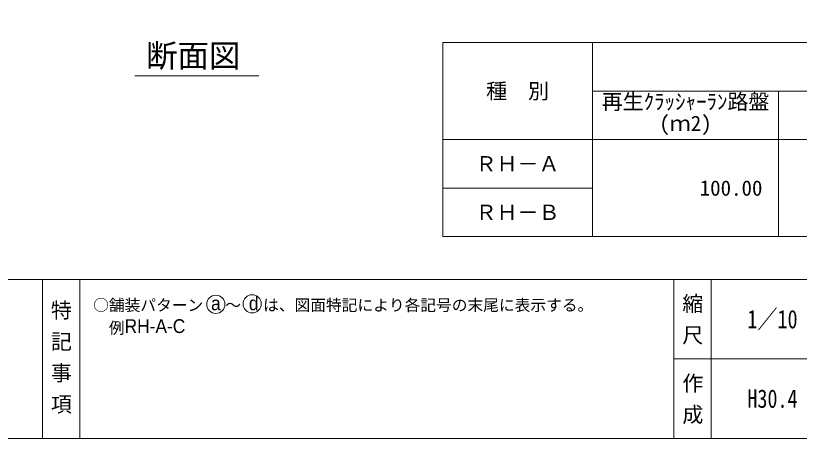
# Model space of a CAD drawing. Units: millimetres at full size, sheet at 1:10; details may follow other scales. Extents: x 3954 to 6692, y 1815 to 3681.
# Drawn here: x 4683 to 5651, y 1815 to 2338 of the extents above; entities that cross this region are included whole.
import ezdxf
from ezdxf.enums import TextEntityAlignment as Align

# ---------------------------------------------------------------- set-up
doc = ezdxf.new("R2010")
doc.units = ezdxf.units.MM
doc.header["$LTSCALE"] = 10
for name, color, linetype, lineweight in [('0_2', 7, 'Continuous', 13), ('_0-0_', 7, 'Continuous', 13), ('寸法', 1, 'Continuous', 13)]:
    doc.layers.add(name, color=color, linetype=linetype, lineweight=lineweight)
doc.styles.add('@ＭＳ ゴシック', font='')
doc.styles.add('Arial', font='')
doc.styles.add('ＭＳ ゴシック', font='')
doc.styles.get('@ＭＳ ゴシック').set_extended_font_data('@MS Gothic')
doc.styles.get('Arial').set_extended_font_data('Arial')
doc.styles.get('ＭＳ ゴシック').set_extended_font_data('MS Gothic')

msp = doc.modelspace()

# ---------------------------------------------------------------- linework, layer by layer
at = {"layer": '0_2'}
for p, q in [((5210.28, 2304.44), (5210.28, 2064.44)), ((5210.28, 2304.44), (6180.28, 2304.44)), ((5395.28, 2304.44), (5395.28, 2064.44)), ((5395.28, 2244.44), (6180.28, 2244.44)), ((5625.28, 2244.44), (5625.28, 2064.44)), ((5210.28, 2184.44), (6180.28, 2184.44)), ((5210.28, 2124.44), (5395.28, 2124.44)), ((5210.28, 2064.44), (6180.28, 2064.44)), ((6467.92, 1913.1), (5495.97, 1913.1))]:
    msp.add_line(p, q, dxfattribs=at)
at = {"layer": '_0-0_', "color": 6}
msp.add_line((3953.63, 2011.39), (6691.76, 2011.39), dxfattribs=at)
at = {"layer": '_0-0_'}
for p, q in [((4715.81, 2011.39), (4715.81, 1814.81)), ((4761.77, 2011.39), (4761.77, 1814.81)), ((5495.97, 2011.39), (5495.97, 1814.81)), ((5541.93, 2011.39), (5541.93, 1814.81))]:
    msp.add_line(p, q, dxfattribs=at)
msp.add_lwpolyline([(6691.76, 3626.63), (3953.63, 3626.63), (3953.63, 1814.81), (6691.76, 1814.81)], close=True, dxfattribs=at)
for centre in [(4929.94, 1980.56), (4974.84, 1981.21)]:
    msp.add_circle(centre, 11.25, dxfattribs=at)
at = {"layer": '寸法', "color": 3}
msp.add_line((4829.78, 2263.26), (4983.17, 2263.26), dxfattribs=at)

# ---------------------------------------------------------------- texts
at = {"layer": '_0-0_', "style": 'ＭＳ ゴシック'}
for s, p in [('種\u3000別', (5302.78, 2244.44)), ('ＲＨ－Ａ', (5302.78, 2154.44)), ('ＲＨ－Ｂ', (5302.78, 2094.44))]:
    msp.add_text(s, height=18.99, dxfattribs=at).set_placement(p, align=Align.MIDDLE_CENTER)
for s, p in [('再生ｸﾗｯｼｬｰﾗﾝ路盤', (5406.68, 2240.79)), ('(ｍ2)', (5477.9, 2213.99))]:
    msp.add_text(s, height=18.99, dxfattribs=at).set_placement(p, align=Align.TOP_LEFT)
msp.add_text('100.00', height=18.99, dxfattribs=at).set_placement((5605.28, 2124.44), align=Align.MIDDLE_RIGHT)
at = {"layer": '_0-0_', "style": '@ＭＳ ゴシック'}
for s, p in [('特 記 事 項', (4738.79, 1915.42)), (' 縮 尺 ', (5518.95, 1962.25)), ('作 成', (5518.95, 1863.96))]:
    msp.add_text(s, height=18.99, rotation=270, dxfattribs=at).set_placement(p, align=Align.MIDDLE_CENTER)
at = {"layer": '_0-0_', "style": 'ＭＳ ゴシック'}
for s, p in [('○舗装パターン ', (4778.4, 1968.22)), ('は、図面特記により各記号の末尾に表示する。', (4988.38, 1968.22)), ('～ ', (4941.66, 1968.22)), ('\u3000例', (4778.4, 1940.02))]:
    msp.add_text(s, height=14.24, dxfattribs=at).set_placement(p, align=Align.BOTTOM_LEFT)
at = {"layer": '_0-0_', "style": 'Arial', "width": 0.9}
for s, p in [('a ', (4924.08, 1968.22)), ('d ', (4970.8, 1968.22)), ('RH-A-C', (4817.25, 1940.02))]:
    msp.add_text(s, height=17.05, dxfattribs=at).set_placement(p, align=Align.BOTTOM_LEFT)
at = {"layer": '_0-0_', "style": 'ＭＳ ゴシック', "width": 0.8}
for s, p in [('1／10', (5617.67, 1962.25)), ('H30.4', (5617.67, 1863.96))]:
    msp.add_text(s, height=22.79, dxfattribs=at).set_placement(p, align=Align.MIDDLE_CENTER)
at = {"layer": '寸法', "color": 3, "style": 'ＭＳ ゴシック'}
msp.add_text('断面図', height=28.48, dxfattribs=at).set_placement((4843.82, 2265.4), align=Align.BOTTOM_LEFT)

doc.saveas('drawing.dxf')
